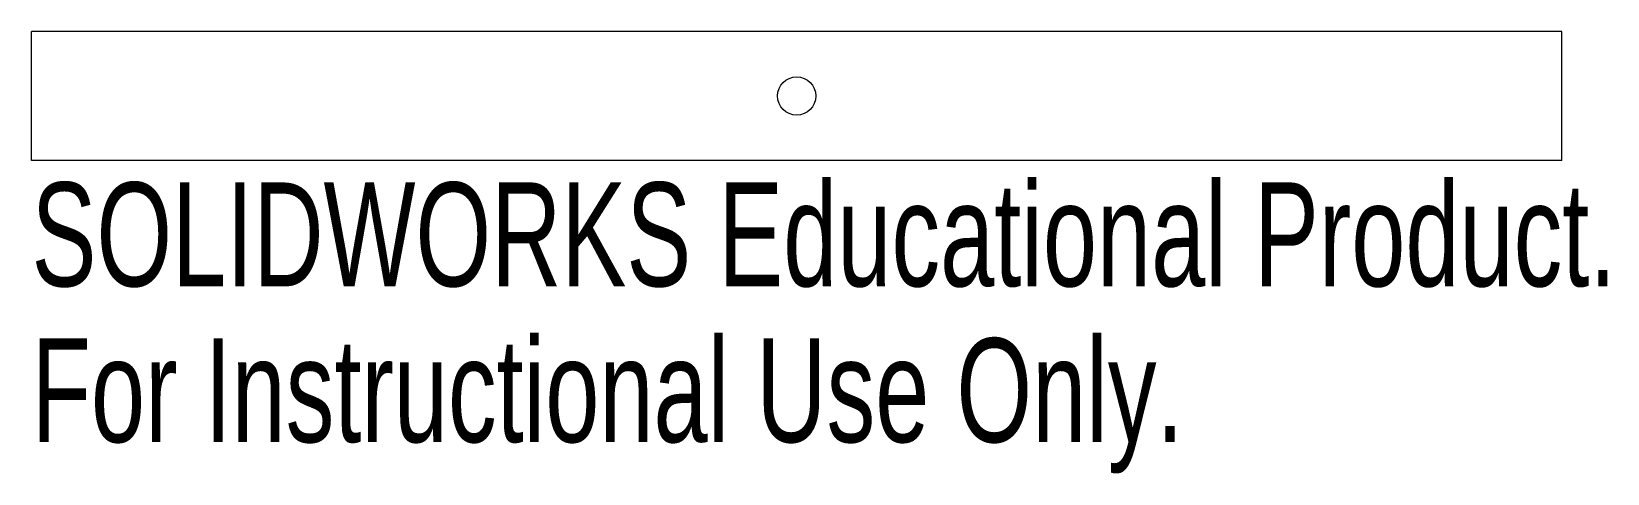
# Model space of a CAD drawing. Header units: millimetres. Extents: x -10.2 to 63.1, y -15.6 to 5.
import ezdxf

# ---------------------------------------------------------------- set-up
doc = ezdxf.new("R2010")
doc.units = ezdxf.units.MM
doc.styles.add('SLDTEXTSTYLE0', font='TXT', dxfattribs={"width": 0.7})

msp = doc.modelspace()

# ---------------------------------------------------------------- linework, layer by layer
at = {"color": 7, "linetype": 'Continuous', "lineweight": 15}
for p, q in [((60.944, 5), (-10.2, 5)), ((-10.2, -1), (-10.2, 5)), ((60.944, -1), (60.944, 5)), ((60.944, -1), (-10.2, -1))]:
    msp.add_line(p, q, dxfattribs=at)
msp.add_circle((25.372, 2), 0.889, dxfattribs=at)

# ---------------------------------------------------------------- texts
at = {"color": 7, "linetype": 'Continuous', "char_height": 4.83362, "attachment_point": 1, "style": 'SLDTEXTSTYLE0'}
for s, insert in [('SOLIDWORKS Educational Product.', (-10.2, -2.02)), ('For Instructional Use Only.', (-10.2, -9.27))]:
    msp.add_mtext(s, dxfattribs=dict(at, insert=insert))

doc.saveas('drawing.dxf')
